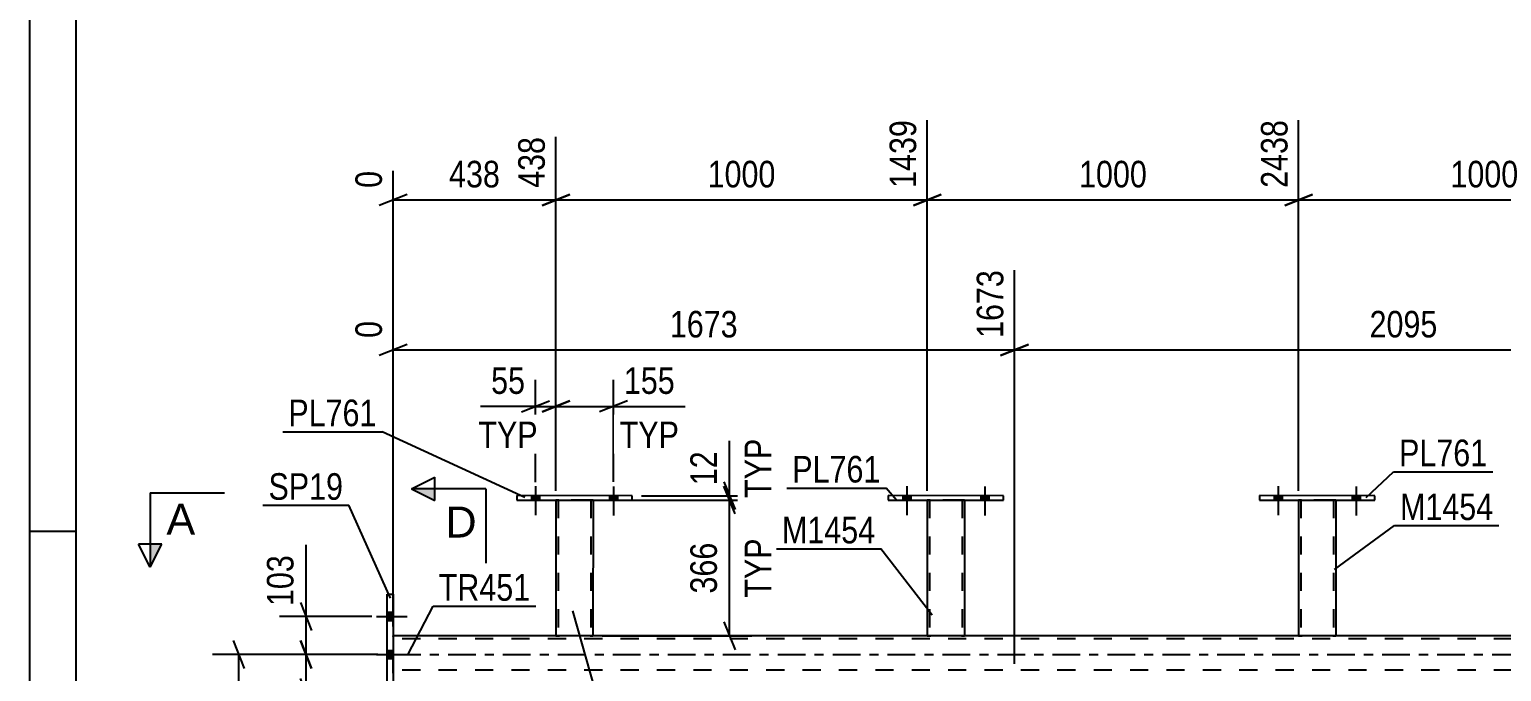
# Model space of a CAD drawing. Header units: millimetres. Extents: x 0 to 841, y 0 to 594.
# Drawn here: x 0 to 158.6, y 431.9 to 501.1 of the extents above; entities that cross this region are included whole.
import ezdxf

# ---------------------------------------------------------------- set-up
doc = ezdxf.new("R2010")
doc.units = ezdxf.units.MM
doc.linetypes.add('DXK_LINE_DOT2', pattern=[3.9198, 1.9599, -1.9599])
doc.linetypes.add('DXK_LINE_DOT3', pattern=[5.9187, 2.979, -0.9799, 0.9799, -0.9799])
doc.styles.add('Arial', font='ARIAL.TTF', dxfattribs={"height": 0.2})
doc.styles.add('Arial Narrow', font='ARIALN.TTF', dxfattribs={"height": 0.2})

# ---------------------------------------------------------------- blocks, each defined once
blk = doc.blocks.new('Unknown-318889158-1133')
at = {"color": 5, "linetype": 'Continuous'}
for p, q in [((0, 594), (0, 0)), ((5, 589), (5, 5)), ((5, 447), (0, 447))]:
    blk.add_line(p, q, dxfattribs=at)
blk = doc.blocks.new('Part-318889158-3238 - 3138')
at = {"color": 2, "linetype": 'Continuous'}
for p, q in [((52.51, 450.86), (52.51, 450.38)), ((64.91, 450.85), (52.51, 450.86)), ((52.51, 450.38), (64.91, 450.37)), ((64.91, 450.37), (64.91, 450.85))]:
    blk.add_line(p, q, dxfattribs=at)
blk = doc.blocks.new('Part-318889158-3243 - 3138')
at = {"color": 2, "linetype": 'Continuous'}
for p, q in [((56.71, 450.38), (56.7, 435.74)), ((60.71, 450.37), (60.7, 435.74)), ((56.74, 435.74), (56.7, 435.74)), ((56.84, 435.74), (56.74, 435.74)), ((57, 435.74), (56.84, 435.74)), ((60.41, 435.74), (57, 435.74)), ((60.56, 435.74), (60.41, 435.74)), ((60.67, 435.74), (60.56, 435.74)), ((60.7, 435.74), (60.67, 435.74))]:
    blk.add_line(p, q, dxfattribs=at)
at = {"color": 7, "linetype": 'DXK_LINE_DOT2'}
for p, q in [((56.71, 450.38), (56.71, 450.38)), ((56.71, 450.38), (56.71, 450.38)), ((56.71, 450.38), (56.71, 450.38)), ((56.74, 450.38), (56.71, 450.38)), ((56.71, 450.38), (56.74, 450.38)), ((56.85, 450.38), (56.74, 450.38)), ((56.74, 450.38), (56.85, 450.38)), ((57, 450.38), (56.85, 450.38)), ((56.85, 450.38), (57, 450.38)), ((56.95, 450.38), (56.94, 435.74)), ((56.95, 450.38), (56.95, 450.38)), ((56.97, 450.38), (56.95, 450.38)), ((56.95, 450.38), (56.97, 450.38)), ((57.02, 450.38), (56.97, 450.38)), ((56.97, 450.38), (57.02, 450.38)), ((60.41, 450.38), (57, 450.38)), ((60.41, 450.38), (57, 450.38)), ((60.32, 450.38), (57.02, 450.38)), ((57.02, 450.38), (57.1, 450.38)), ((60.4, 450.38), (57.1, 450.38)), ((60.4, 450.38), (60.32, 450.38)), ((60.45, 450.38), (60.4, 450.38)), ((60.4, 450.38), (60.45, 450.38)), ((60.41, 450.38), (60.57, 450.38)), ((60.57, 450.38), (60.41, 450.38)), ((60.47, 450.38), (60.45, 450.38)), ((60.45, 450.38), (60.47, 450.38)), ((60.47, 450.38), (60.46, 435.74)), ((60.47, 450.38), (60.47, 450.38)), ((60.57, 450.38), (60.67, 450.38)), ((60.67, 450.38), (60.57, 450.38)), ((60.67, 450.38), (60.71, 450.38)), ((60.71, 450.38), (60.67, 450.38)), ((60.71, 450.38), (60.71, 450.38)), ((60.71, 450.38), (60.71, 450.37)), ((60.71, 450.37), (60.71, 450.38)), ((56.7, 435.74), (56.74, 435.74)), ((56.74, 435.74), (56.84, 435.74)), ((56.84, 435.74), (57, 435.74)), ((56.96, 435.74), (56.94, 435.74)), ((56.94, 435.74), (56.96, 435.74)), ((57.01, 435.74), (56.96, 435.74)), ((56.96, 435.74), (57, 435.74)), ((60.41, 435.74), (57, 435.74)), ((57, 435.74), (57.01, 435.74)), ((60.31, 435.74), (57.01, 435.74)), ((57.01, 435.74), (57.09, 435.74)), ((60.39, 435.74), (57.09, 435.74)), ((60.39, 435.74), (60.31, 435.74)), ((60.44, 435.74), (60.39, 435.74)), ((60.39, 435.74), (60.44, 435.74)), ((60.41, 435.74), (60.56, 435.74)), ((60.46, 435.74), (60.44, 435.74)), ((60.44, 435.74), (60.46, 435.74)), ((60.56, 435.74), (60.67, 435.74)), ((60.67, 435.74), (60.7, 435.74))]:
    blk.add_line(p, q, dxfattribs=at)
blk = doc.blocks.new('Bolt-318889158-3426 - 3138')
at = {"linetype": 'Continuous'}
for points in [[(54.07, 450.38), (54.95, 450.38), (54.95, 450.86), (54.07, 450.86)], [(62.47, 450.37), (63.35, 450.37), (63.35, 450.85), (62.47, 450.85)]]:
    blk.add_hatch(color=1, dxfattribs=at).paths.add_polyline_path(points)
at = {"color": 1, "linetype": 'Continuous'}
for p, q in [((54.07, 450.86), (54.07, 450.38)), ((54.51, 451.86), (54.51, 448.74)), ((54.95, 450.86), (54.95, 450.38)), ((62.47, 450.85), (62.47, 450.37)), ((62.91, 451.85), (62.91, 448.73)), ((63.35, 450.85), (63.35, 450.37))]:
    blk.add_line(p, q, dxfattribs=at)
blk = doc.blocks.new('Part-318889158-3424 - 3138')
at = {"color": 2, "linetype": 'Continuous'}
for p, q in [((132.51, 450.86), (132.51, 450.38)), ((144.91, 450.85), (132.51, 450.86)), ((132.51, 450.38), (144.91, 450.37)), ((144.91, 450.37), (144.91, 450.85))]:
    blk.add_line(p, q, dxfattribs=at)
blk = doc.blocks.new('Bolt-318889158-3346 - 3138')
at = {"linetype": 'Continuous'}
for points in [[(134.07, 450.38), (134.95, 450.38), (134.95, 450.86), (134.07, 450.86)], [(142.47, 450.37), (143.35, 450.37), (143.35, 450.85), (142.47, 450.85)]]:
    blk.add_hatch(color=1, dxfattribs=at).paths.add_polyline_path(points)
at = {"color": 1, "linetype": 'Continuous'}
for p, q in [((134.07, 450.86), (134.07, 450.38)), ((134.51, 451.86), (134.51, 448.74)), ((134.95, 450.86), (134.95, 450.38)), ((142.47, 450.85), (142.47, 450.37)), ((142.91, 451.85), (142.91, 448.73)), ((143.35, 450.85), (143.35, 450.37))]:
    blk.add_line(p, q, dxfattribs=at)
blk = doc.blocks.new('Bolt-318889158-3413 - 3138')
at = {"linetype": 'Continuous'}
for points in [[(39.17, 437.4), (39.17, 438.28), (38.53, 438.28), (38.53, 437.4)], [(39.17, 437.4), (39.17, 438.28), (38.53, 438.28), (38.53, 437.4)], [(39.17, 437.4), (39.17, 438.28), (38.53, 438.28), (38.53, 437.4)], [(39.17, 433.3), (39.17, 434.18), (38.53, 434.18), (38.53, 433.3)], [(39.17, 433.3), (39.17, 434.18), (38.53, 434.18), (38.53, 433.3)], [(39.17, 429.2), (39.17, 430.08), (38.53, 430.08), (38.53, 429.2)], [(39.17, 429.2), (39.17, 430.08), (38.53, 430.08), (38.53, 429.2)], [(39.17, 429.2), (39.17, 430.08), (38.53, 430.08), (38.53, 429.2)]]:
    blk.add_hatch(color=1, dxfattribs=at).paths.add_polyline_path(points)
at = {"color": 1, "linetype": 'Continuous'}
for p, q in [((37.37, 437.84), (40.69, 437.84)), ((37.37, 437.84), (40.69, 437.84)), ((37.37, 437.84), (40.69, 437.84)), ((38.53, 438.28), (39.17, 438.28)), ((38.53, 438.28), (39.17, 438.28)), ((38.53, 438.28), (39.17, 438.28)), ((38.53, 437.4), (39.17, 437.4)), ((38.53, 437.4), (39.17, 437.4)), ((38.53, 437.4), (39.17, 437.4)), ((37.37, 433.74), (40.69, 433.74)), ((37.37, 433.74), (40.69, 433.74)), ((38.53, 434.18), (39.17, 434.18)), ((38.53, 434.18), (39.17, 434.18)), ((38.53, 433.3), (39.17, 433.3)), ((38.53, 433.3), (39.17, 433.3)), ((38.53, 430.08), (39.17, 430.08)), ((38.53, 430.08), (39.17, 430.08)), ((38.53, 430.08), (39.17, 430.08)), ((37.37, 429.64), (40.69, 429.64)), ((37.37, 429.64), (40.69, 429.64)), ((37.37, 429.64), (40.69, 429.64)), ((38.53, 429.2), (39.17, 429.2)), ((38.53, 429.2), (39.17, 429.2)), ((38.53, 429.2), (39.17, 429.2))]:
    blk.add_line(p, q, dxfattribs=at)
blk = doc.blocks.new('Bolt-318889158-3425 - 3138')
at = {"linetype": 'Continuous'}
for points in [[(54.07, 450.38), (54.95, 450.38), (54.95, 450.86), (54.07, 450.86)], [(62.47, 450.37), (63.35, 450.37), (63.35, 450.85), (62.47, 450.85)]]:
    blk.add_hatch(color=1, dxfattribs=at).paths.add_polyline_path(points)
at = {"color": 1, "linetype": 'Continuous'}
for p, q in [((54.07, 450.86), (54.07, 450.38)), ((54.51, 451.86), (54.51, 448.74)), ((54.95, 450.86), (54.95, 450.38)), ((62.47, 450.85), (62.47, 450.37)), ((62.91, 451.85), (62.91, 448.73)), ((63.35, 450.85), (63.35, 450.37))]:
    blk.add_line(p, q, dxfattribs=at)
blk = doc.blocks.new('Bolt-318889158-3427 - 3138')
at = {"linetype": 'Continuous'}
for points in [[(134.07, 450.38), (134.95, 450.38), (134.95, 450.86), (134.07, 450.86)], [(142.47, 450.37), (143.35, 450.37), (143.35, 450.85), (142.47, 450.85)]]:
    blk.add_hatch(color=1, dxfattribs=at).paths.add_polyline_path(points)
at = {"color": 1, "linetype": 'Continuous'}
for p, q in [((134.07, 450.86), (134.07, 450.38)), ((134.51, 451.86), (134.51, 448.74)), ((134.95, 450.86), (134.95, 450.38)), ((142.47, 450.85), (142.47, 450.37)), ((142.91, 451.85), (142.91, 448.73)), ((143.35, 450.85), (143.35, 450.37))]:
    blk.add_line(p, q, dxfattribs=at)
blk = doc.blocks.new('Bolt-318889158-3740 - 3138')
at = {"linetype": 'Continuous'}
for points in [[(94.07, 450.38), (94.95, 450.38), (94.95, 450.86), (94.07, 450.86)], [(102.47, 450.37), (103.35, 450.37), (103.35, 450.85), (102.47, 450.85)]]:
    blk.add_hatch(color=1, dxfattribs=at).paths.add_polyline_path(points)
at = {"color": 1, "linetype": 'Continuous'}
for p, q in [((94.07, 450.86), (94.07, 450.38)), ((94.52, 451.86), (94.51, 448.74)), ((94.95, 450.86), (94.95, 450.38)), ((102.47, 450.85), (102.47, 450.37)), ((102.92, 451.85), (102.91, 448.73)), ((103.35, 450.85), (103.35, 450.37))]:
    blk.add_line(p, q, dxfattribs=at)
blk = doc.blocks.new('Part-318889158-3455 - 3138')
at = {"color": 2, "linetype": 'Continuous'}
for p, q in [((38.53, 427.24), (38.53, 440.24)), ((38.53, 440.24), (39.17, 440.24)), ((39.17, 440.24), (39.17, 427.24)), ((39.17, 427.24), (38.53, 427.24))]:
    blk.add_line(p, q, dxfattribs=at)
blk = doc.blocks.new('Part-318889158-3547 - 3138')
at = {"color": 2, "linetype": 'Continuous'}
for p, q in [((136.71, 450.38), (136.7, 435.74)), ((140.71, 450.37), (140.7, 435.74)), ((136.74, 435.74), (136.7, 435.74)), ((136.84, 435.74), (136.74, 435.74)), ((137, 435.74), (136.84, 435.74)), ((140.41, 435.74), (137, 435.74)), ((140.56, 435.74), (140.41, 435.74)), ((140.67, 435.74), (140.56, 435.74)), ((140.7, 435.74), (140.67, 435.74))]:
    blk.add_line(p, q, dxfattribs=at)
at = {"color": 7, "linetype": 'DXK_LINE_DOT2'}
for p, q in [((136.71, 450.38), (136.71, 450.38)), ((136.71, 450.38), (136.71, 450.38)), ((136.71, 450.38), (136.71, 450.38)), ((136.75, 450.38), (136.71, 450.38)), ((136.71, 450.38), (136.75, 450.38)), ((136.85, 450.38), (136.75, 450.38)), ((136.75, 450.38), (136.85, 450.38)), ((137, 450.38), (136.85, 450.38)), ((136.85, 450.38), (137, 450.38)), ((136.95, 450.38), (136.94, 435.74)), ((136.95, 450.38), (136.95, 450.38)), ((136.97, 450.38), (136.95, 450.38)), ((136.95, 450.38), (136.97, 450.38)), ((137.02, 450.38), (136.97, 450.38)), ((136.97, 450.38), (137.02, 450.38)), ((140.41, 450.38), (137, 450.38)), ((140.41, 450.38), (137, 450.38)), ((140.32, 450.38), (137.02, 450.38)), ((137.02, 450.38), (137.1, 450.38)), ((140.4, 450.38), (137.1, 450.38)), ((140.4, 450.38), (140.32, 450.38)), ((140.45, 450.38), (140.4, 450.38)), ((140.4, 450.38), (140.45, 450.38)), ((140.41, 450.38), (140.57, 450.38)), ((140.57, 450.38), (140.41, 450.38)), ((140.47, 450.38), (140.45, 450.38)), ((140.45, 450.38), (140.47, 450.38)), ((140.47, 450.38), (140.46, 435.74)), ((140.47, 450.38), (140.47, 450.38)), ((140.57, 450.38), (140.67, 450.38)), ((140.67, 450.38), (140.57, 450.38)), ((140.67, 450.38), (140.71, 450.38)), ((140.71, 450.38), (140.67, 450.38)), ((140.71, 450.38), (140.71, 450.38)), ((140.71, 450.38), (140.71, 450.37)), ((140.71, 450.37), (140.71, 450.38)), ((136.7, 435.74), (136.74, 435.74)), ((136.74, 435.74), (136.84, 435.74)), ((136.84, 435.74), (137, 435.74)), ((136.96, 435.74), (136.94, 435.74)), ((136.94, 435.74), (136.96, 435.74)), ((137.01, 435.74), (136.96, 435.74)), ((136.96, 435.74), (137.01, 435.74)), ((140.41, 435.74), (137, 435.74)), ((140.32, 435.74), (137.01, 435.74)), ((137.01, 435.74), (137.09, 435.74)), ((140.45, 435.74), (137.09, 435.74)), ((140.39, 435.74), (140.32, 435.74)), ((140.45, 435.74), (140.39, 435.74)), ((140.41, 435.74), (140.56, 435.74)), ((140.46, 435.74), (140.45, 435.74)), ((140.45, 435.74), (140.46, 435.74)), ((140.56, 435.74), (140.67, 435.74)), ((140.67, 435.74), (140.7, 435.74))]:
    blk.add_line(p, q, dxfattribs=at)
blk = doc.blocks.new('Part-318889158-3696 - 3138')
at = {"color": 2, "linetype": 'Continuous'}
for p, q in [((56.7, 435.74), (39.17, 435.74)), ((96.71, 435.74), (60.7, 435.74)), ((136.7, 435.74), (100.71, 435.74)), ((176.71, 435.74), (140.7, 435.74))]:
    blk.add_line(p, q, dxfattribs=at)
at = {"color": 7, "linetype": 'DXK_LINE_DOT2'}
for p, q in [((39.17, 431.74), (39.17, 435.74)), ((759.44, 435.42), (39.17, 435.42)), ((60.7, 435.74), (56.7, 435.74)), ((100.71, 435.74), (96.71, 435.74)), ((140.7, 435.74), (136.7, 435.74)), ((759.44, 432.06), (39.17, 432.06))]:
    blk.add_line(p, q, dxfattribs=at)
at = {"color": 7, "linetype": 'DXK_LINE_DOT3'}
blk.add_line((39.17, 433.74), (759.44, 433.74), dxfattribs=at)
blk = doc.blocks.new('Part-318889158-3734 - 3138')
at = {"color": 2, "linetype": 'Continuous'}
for p, q in [((96.71, 450.38), (96.71, 435.74)), ((100.71, 450.37), (100.71, 435.74)), ((96.75, 435.74), (96.71, 435.74)), ((96.85, 435.74), (96.75, 435.74)), ((97.01, 435.74), (96.85, 435.74)), ((100.41, 435.74), (97.01, 435.74)), ((100.57, 435.74), (100.41, 435.74)), ((100.67, 435.74), (100.57, 435.74)), ((100.71, 435.74), (100.67, 435.74))]:
    blk.add_line(p, q, dxfattribs=at)
at = {"color": 7, "linetype": 'DXK_LINE_DOT2'}
for p, q in [((96.71, 450.38), (96.71, 450.38)), ((96.71, 450.38), (96.71, 450.38)), ((96.71, 450.38), (96.71, 450.38)), ((96.75, 450.38), (96.71, 450.38)), ((96.71, 450.38), (96.75, 450.38)), ((96.86, 450.38), (96.75, 450.38)), ((96.75, 450.38), (96.86, 450.38)), ((97.01, 450.38), (96.86, 450.38)), ((96.86, 450.38), (97.01, 450.38)), ((96.95, 450.38), (96.95, 450.38)), ((96.95, 450.38), (96.95, 435.74)), ((96.97, 450.38), (96.95, 450.38)), ((96.95, 450.38), (96.97, 450.38)), ((97.03, 450.38), (96.97, 450.38)), ((96.97, 450.38), (97.03, 450.38)), ((100.42, 450.38), (97.01, 450.38)), ((100.42, 450.38), (97.01, 450.38)), ((100.33, 450.38), (97.03, 450.38)), ((97.03, 450.38), (97.1, 450.38)), ((100.4, 450.38), (97.1, 450.38)), ((100.4, 450.38), (100.33, 450.38)), ((100.46, 450.38), (100.4, 450.38)), ((100.4, 450.38), (100.46, 450.38)), ((100.42, 450.38), (100.57, 450.38)), ((100.57, 450.38), (100.42, 450.38)), ((100.47, 450.38), (100.46, 450.38)), ((100.46, 450.38), (100.47, 450.38)), ((100.47, 450.38), (100.47, 450.38)), ((100.47, 450.38), (100.47, 435.74)), ((100.57, 450.38), (100.68, 450.38)), ((100.68, 450.38), (100.57, 450.38)), ((100.68, 450.38), (100.71, 450.38)), ((100.71, 450.38), (100.68, 450.38)), ((100.71, 450.38), (100.71, 450.38)), ((100.71, 450.38), (100.71, 450.37)), ((100.71, 450.37), (100.71, 450.38)), ((96.71, 435.74), (96.75, 435.74)), ((96.75, 435.74), (96.85, 435.74)), ((96.85, 435.74), (97.01, 435.74)), ((96.97, 435.74), (96.95, 435.74)), ((96.95, 435.74), (96.97, 435.74)), ((97.02, 435.74), (96.97, 435.74)), ((96.97, 435.74), (97.02, 435.74)), ((100.41, 435.74), (97.01, 435.74)), ((100.32, 435.74), (97.02, 435.74)), ((97.02, 435.74), (97.1, 435.74)), ((100.45, 435.74), (97.1, 435.74)), ((100.4, 435.74), (100.32, 435.74)), ((100.45, 435.74), (100.4, 435.74)), ((100.41, 435.74), (100.57, 435.74)), ((100.47, 435.74), (100.45, 435.74)), ((100.45, 435.74), (100.47, 435.74)), ((100.57, 435.74), (100.67, 435.74)), ((100.67, 435.74), (100.71, 435.74))]:
    blk.add_line(p, q, dxfattribs=at)
blk = doc.blocks.new('Part-318889158-3739 - 3138')
at = {"color": 2, "linetype": 'Continuous'}
for p, q in [((92.51, 450.86), (92.51, 450.38)), ((104.91, 450.85), (92.51, 450.86)), ((92.51, 450.38), (104.91, 450.37)), ((104.91, 450.37), (104.91, 450.85))]:
    blk.add_line(p, q, dxfattribs=at)
blk = doc.blocks.new('Bolt-318889158-3741 - 3138')
at = {"linetype": 'Continuous'}
for points in [[(94.07, 450.38), (94.95, 450.38), (94.95, 450.86), (94.07, 450.86)], [(102.47, 450.37), (103.35, 450.37), (103.35, 450.85), (102.47, 450.85)]]:
    blk.add_hatch(color=1, dxfattribs=at).paths.add_polyline_path(points)
at = {"color": 1, "linetype": 'Continuous'}
for p, q in [((94.07, 450.86), (94.07, 450.38)), ((94.52, 451.86), (94.51, 448.74)), ((94.95, 450.86), (94.95, 450.38)), ((102.47, 450.85), (102.47, 450.37)), ((102.92, 451.85), (102.91, 448.73)), ((103.35, 450.85), (103.35, 450.37))]:
    blk.add_line(p, q, dxfattribs=at)
blk = doc.blocks.new('StraightDimension-318889158-20211 - 3138')
at = {"color": 7, "linetype": 'Continuous'}
for p, q in [((106.1, 432.74), (106.1, 475.16)), ((189.92, 432.74), (189.92, 475.16)), ((107.6, 467.15), (104.6, 465.95)), ((106.1, 466.55), (189.92, 466.55)), ((188.42, 465.95), (191.42, 467.15))]:
    blk.add_line(p, q, dxfattribs=at)
at = {"color": 0, "linetype": 'Continuous'}
blk.add_wipeout([(189.32, 475.76), (185.12, 475.76), (185.12, 467.25), (189.32, 467.25)], dxfattribs=at)
at = {"color": 0}
blk.add_wipeout([(152.26, 467.3), (152.26, 471.5), (143.75, 471.5), (143.75, 467.3)], dxfattribs=at)
at = {"color": 3, "linetype": 'Continuous', "style": 'Arial Narrow'}
blk.add_text('3769', height=2.863, rotation=90.0002, dxfattribs=at).set_placement((188.72, 467.85))
at = {"color": 3, "style": 'Arial Narrow'}
blk.add_text('2095', height=2.863, dxfattribs=at).set_placement((144.35, 467.9))
blk = doc.blocks.new('StraightDimension-318889158-20212 - 3138')
at = {"color": 7, "linetype": 'Continuous'}
for p, q in [((106.1, 432.74), (106.1, 475.16)), ((39.17, 436.74), (39.17, 469.68)), ((40.67, 467.15), (37.67, 465.95)), ((39.17, 466.55), (106.1, 466.55)), ((104.6, 465.95), (107.6, 467.15))]:
    blk.add_line(p, q, dxfattribs=at)
at = {"color": 0, "linetype": 'Continuous'}
for points in [[(105.5, 475.76), (101.3, 475.76), (101.3, 467.25), (105.5, 467.25)], [(38.57, 470.28), (34.37, 470.28), (34.37, 467.25), (38.57, 467.25)]]:
    blk.add_wipeout(points, dxfattribs=at)
at = {"color": 0}
blk.add_wipeout([(76.89, 467.3), (76.89, 471.5), (68.38, 471.5), (68.38, 467.3)], dxfattribs=at)
at = {"color": 3, "linetype": 'Continuous', "style": 'Arial Narrow'}
for s, height, p in [('1673', 2.863, (104.9, 467.85)), ('0', 2.86, (37.97, 467.85))]:
    blk.add_text(s, height=height, rotation=90.0002, dxfattribs=at).set_placement(p)
at = {"color": 3, "style": 'Arial Narrow'}
blk.add_text('1673', height=2.863, dxfattribs=at).set_placement((68.98, 467.9))
blk = doc.blocks.new('StraightDimension-318889158-4773 - 3138')
at = {"color": 7, "linetype": 'Continuous'}
for p, q in [((29.19, 435.24), (30.39, 432.24)), ((36.87, 433.74), (26.94, 433.74)), ((29.79, 429.64), (29.79, 433.74)), ((30.39, 428.14), (29.19, 431.14)), ((36.87, 429.64), (26.94, 429.64))]:
    blk.add_line(p, q, dxfattribs=at)
at = {"color": 0}
blk.add_wipeout([(29.04, 429.11), (24.84, 429.11), (24.84, 422.43), (29.04, 422.43)], dxfattribs=at)
at = {"color": 7, "linetype": 'Continuous'}
blk.add_line((29.79, 429.64), (29.79, 421.9), dxfattribs=at)
blk.add_line((29.79, 429.64), (29.79, 421.9), dxfattribs=at)
at = {"color": 3, "style": 'Arial Narrow'}
blk.add_text('103', height=2.863, rotation=90.0002, dxfattribs=at).set_placement((28.44, 423.03))
blk = doc.blocks.new('StraightDimension-318889158-4581 - 3138')
at = {"color": 7, "linetype": 'Continuous'}
for p, q in [((61.71, 450.38), (77.8, 450.38)), ((76, 448.88), (74.8, 451.88)), ((75.4, 435.74), (75.4, 450.38)), ((74.8, 437.24), (76, 434.24)), ((61.7, 435.74), (77.8, 435.74))]:
    blk.add_line(p, q, dxfattribs=at)
at = {"color": 0, "linetype": 'Continuous'}
blk.add_wipeout([(80.5, 446.85), (76.3, 446.85), (76.3, 439.26), (80.5, 439.26)], dxfattribs=at)
at = {"color": 3, "linetype": 'Continuous', "style": 'Arial Narrow'}
blk.add_text('TYP', height=2.863, rotation=90.0002, dxfattribs=at).set_placement((79.9, 439.86))
at = {"color": 0}
blk.add_wipeout([(74.65, 446.4), (70.45, 446.4), (70.45, 439.71), (74.65, 439.71)], dxfattribs=at)
at = {"color": 3, "style": 'Arial Narrow'}
blk.add_text('366', height=2.863, rotation=90.0002, dxfattribs=at).set_placement((74.05, 440.31))
blk = doc.blocks.new('StraightDimension-318889158-19972 - 3138')
at = {"color": 7, "linetype": 'Continuous'}
for p, q in [((56.71, 451.38), (56.71, 489.51)), ((39.17, 436.74), (39.17, 485.85)), ((40.67, 483.32), (37.67, 482.12)), ((39.17, 482.72), (56.71, 482.72)), ((55.21, 482.12), (58.21, 483.32))]:
    blk.add_line(p, q, dxfattribs=at)
at = {"color": 0}
blk.add_wipeout([(51.28, 483.47), (51.28, 487.67), (44.6, 487.67), (44.6, 483.47)], dxfattribs=at)
at = {"color": 0, "linetype": 'Continuous'}
blk.add_wipeout([(38.57, 486.45), (34.37, 486.45), (34.37, 483.42), (38.57, 483.42)], dxfattribs=at)
at = {"color": 3, "style": 'Arial Narrow'}
blk.add_text('438', height=2.863, dxfattribs=at).set_placement((45.2, 484.07))
at = {"color": 3, "linetype": 'Continuous', "style": 'Arial Narrow'}
blk.add_text('0', height=2.86, rotation=90.0002, dxfattribs=at).set_placement((37.97, 484.02))
at = {"color": 0, "linetype": 'Continuous'}
blk.add_wipeout([(56.11, 490.11), (51.91, 490.11), (51.91, 483.42), (56.11, 483.42)], dxfattribs=at)
at = {"color": 3, "linetype": 'Continuous', "style": 'Arial Narrow'}
blk.add_text('438', height=2.863, rotation=90.0002, dxfattribs=at).set_placement((55.51, 484.02))
blk = doc.blocks.new('StraightDimension-318889158-20503 - 3138')
at = {"color": 7, "linetype": 'Continuous'}
for p, q in [((54.51, 452.3), (54.51, 463.32)), ((56.71, 451.38), (56.71, 463.32)), ((53.01, 459.87), (56.01, 461.07)), ((54.51, 460.47), (56.71, 460.47)), ((58.21, 461.07), (55.21, 459.87))]:
    blk.add_line(p, q, dxfattribs=at)
at = {"color": 0}
blk.add_wipeout([(53.98, 461.22), (53.98, 465.42), (49.13, 465.42), (49.13, 461.22)], dxfattribs=at)
at = {"color": 0, "linetype": 'Continuous'}
blk.add_wipeout([(55.35, 455.37), (55.35, 459.57), (47.76, 459.57), (47.76, 455.37)], dxfattribs=at)
at = {"color": 7, "linetype": 'Continuous'}
blk.add_line((54.51, 460.47), (48.6, 460.47), dxfattribs=at)
blk.add_line((54.51, 460.47), (48.6, 460.47), dxfattribs=at)
at = {"color": 3, "style": 'Arial Narrow'}
blk.add_text('55', height=2.863, dxfattribs=at).set_placement((49.73, 461.82))
at = {"color": 3, "linetype": 'Continuous', "style": 'Arial Narrow'}
blk.add_text('TYP', height=2.863, dxfattribs=at).set_placement((48.36, 455.97))
blk = doc.blocks.new('StraightDimension-318889158-19969 - 3138')
at = {"color": 7, "linetype": 'Continuous'}
for p, q in [((136.71, 451.38), (136.71, 491.33)), ((176.71, 451.38), (176.71, 491.33)), ((138.21, 483.32), (135.21, 482.12)), ((136.71, 482.72), (176.71, 482.72)), ((175.21, 482.12), (178.21, 483.32))]:
    blk.add_line(p, q, dxfattribs=at)
at = {"color": 0, "linetype": 'Continuous'}
blk.add_wipeout([(176.11, 491.93), (171.91, 491.93), (171.91, 483.42), (176.11, 483.42)], dxfattribs=at)
at = {"color": 0}
blk.add_wipeout([(160.97, 483.47), (160.97, 487.67), (152.46, 487.67), (152.46, 483.47)], dxfattribs=at)
at = {"color": 3, "linetype": 'Continuous', "style": 'Arial Narrow'}
blk.add_text('3438', height=2.863, rotation=90.0002, dxfattribs=at).set_placement((175.51, 484.02))
at = {"color": 3, "style": 'Arial Narrow'}
blk.add_text('1000', height=2.863, dxfattribs=at).set_placement((153.06, 484.07))
blk = doc.blocks.new('StraightDimension-318889158-4763 - 3138')
at = {"color": 7, "linetype": 'Continuous'}
for p, q in [((29.19, 439.34), (30.39, 436.34)), ((36.87, 437.84), (26.94, 437.84)), ((29.79, 433.74), (29.79, 437.84)), ((30.39, 432.24), (29.19, 435.24)), ((36.87, 433.74), (26.94, 433.74))]:
    blk.add_line(p, q, dxfattribs=at)
at = {"color": 0}
blk.add_wipeout([(29.04, 445.05), (24.84, 445.05), (24.84, 438.36), (29.04, 438.36)], dxfattribs=at)
at = {"color": 7, "linetype": 'Continuous'}
blk.add_line((29.79, 437.84), (29.79, 445.57), dxfattribs=at)
blk.add_line((29.79, 437.84), (29.79, 445.57), dxfattribs=at)
at = {"color": 3, "style": 'Arial Narrow'}
blk.add_text('103', height=2.863, rotation=90.0002, dxfattribs=at).set_placement((28.44, 438.96))
blk = doc.blocks.new('StraightDimension-318889158-4248 - 3138')
at = {"color": 7, "linetype": 'Continuous'}
for p, q in [((23.17, 432.24), (21.97, 435.24)), ((37.53, 433.74), (19.72, 433.74)), ((22.57, 307.88), (22.57, 433.74)), ((21.97, 309.38), (23.17, 306.38)), ((83.75, 307.88), (19.72, 307.88))]:
    blk.add_line(p, q, dxfattribs=at)
at = {"color": 0}
blk.add_wipeout([(21.82, 375.06), (17.62, 375.06), (17.62, 366.55), (21.82, 366.55)], dxfattribs=at)
at = {"color": 3, "style": 'Arial Narrow'}
blk.add_text('3147', height=2.863, rotation=90.0002, dxfattribs=at).set_placement((21.22, 367.15))
blk = doc.blocks.new('StraightDimension-318889158-4573 - 3138')
at = {"color": 7, "linetype": 'Continuous'}
for p, q in [((74.8, 452.35), (76, 449.35)), ((61.71, 450.38), (77.8, 450.38)), ((65.91, 450.85), (77.8, 450.85)), ((76, 448.88), (74.8, 451.88)), ((75.4, 450.38), (75.4, 450.85))]:
    blk.add_line(p, q, dxfattribs=at)
at = {"color": 0, "linetype": 'Continuous'}
blk.add_wipeout([(80.5, 457.6), (76.3, 457.6), (76.3, 450.01), (80.5, 450.01)], dxfattribs=at)
at = {"color": 0}
blk.add_wipeout([(74.65, 456.23), (70.45, 456.23), (70.45, 451.38), (74.65, 451.38)], dxfattribs=at)
at = {"color": 7, "linetype": 'Continuous'}
blk.add_line((75.4, 450.85), (75.4, 456.76), dxfattribs=at)
blk.add_line((75.4, 450.85), (75.4, 456.76), dxfattribs=at)
at = {"color": 3, "linetype": 'Continuous', "style": 'Arial Narrow'}
blk.add_text('TYP', height=2.863, rotation=90.0002, dxfattribs=at).set_placement((79.9, 450.61))
at = {"color": 3, "style": 'Arial Narrow'}
blk.add_text('12', height=2.863, rotation=90.0002, dxfattribs=at).set_placement((74.05, 451.98))
blk = doc.blocks.new('StraightDimension-318889158-19970 - 3138')
at = {"color": 7, "linetype": 'Continuous'}
for p, q in [((96.71, 451.38), (96.71, 491.33)), ((136.71, 451.38), (136.71, 491.33)), ((98.21, 483.32), (95.21, 482.12)), ((96.71, 482.72), (136.71, 482.72)), ((135.21, 482.12), (138.21, 483.32))]:
    blk.add_line(p, q, dxfattribs=at)
at = {"color": 0, "linetype": 'Continuous'}
blk.add_wipeout([(136.11, 491.93), (131.91, 491.93), (131.91, 483.42), (136.11, 483.42)], dxfattribs=at)
at = {"color": 0}
blk.add_wipeout([(120.97, 483.47), (120.97, 487.67), (112.46, 487.67), (112.46, 483.47)], dxfattribs=at)
at = {"color": 3, "linetype": 'Continuous', "style": 'Arial Narrow'}
blk.add_text('2438', height=2.863, rotation=90.0002, dxfattribs=at).set_placement((135.51, 484.02))
at = {"color": 3, "style": 'Arial Narrow'}
blk.add_text('1000', height=2.863, dxfattribs=at).set_placement((113.06, 484.07))
blk = doc.blocks.new('StraightDimension-318889158-19971 - 3138')
at = {"color": 7, "linetype": 'Continuous'}
for p, q in [((96.71, 451.38), (96.71, 491.33)), ((56.71, 451.38), (56.71, 489.51)), ((58.21, 483.32), (55.21, 482.12)), ((56.71, 482.72), (96.71, 482.72)), ((95.21, 482.12), (98.21, 483.32))]:
    blk.add_line(p, q, dxfattribs=at)
at = {"color": 0, "linetype": 'Continuous'}
blk.add_wipeout([(96.11, 491.93), (91.91, 491.93), (91.91, 483.42), (96.11, 483.42)], dxfattribs=at)
at = {"color": 0}
blk.add_wipeout([(80.97, 483.47), (80.97, 487.67), (72.45, 487.67), (72.45, 483.47)], dxfattribs=at)
at = {"color": 3, "linetype": 'Continuous', "style": 'Arial Narrow'}
blk.add_text('1439', height=2.863, rotation=90.0002, dxfattribs=at).set_placement((95.51, 484.02))
at = {"color": 3, "style": 'Arial Narrow'}
blk.add_text('1000', height=2.863, dxfattribs=at).set_placement((73.05, 484.07))
blk = doc.blocks.new('StraightDimension-318889158-20502 - 3138')
at = {"color": 7, "linetype": 'Continuous'}
for p, q in [((56.71, 451.38), (56.71, 463.32)), ((62.91, 452.34), (62.91, 463.32)), ((55.21, 459.87), (58.21, 461.07)), ((56.71, 460.47), (62.91, 460.47)), ((64.41, 461.07), (61.41, 459.87))]:
    blk.add_line(p, q, dxfattribs=at)
at = {"color": 0}
blk.add_wipeout([(70.12, 461.22), (70.12, 465.42), (63.43, 465.42), (63.43, 461.22)], dxfattribs=at)
at = {"color": 0, "linetype": 'Continuous'}
blk.add_wipeout([(70.57, 455.37), (70.57, 459.57), (62.98, 459.57), (62.98, 455.37)], dxfattribs=at)
at = {"color": 7, "linetype": 'Continuous'}
blk.add_line((62.91, 460.47), (70.64, 460.47), dxfattribs=at)
blk.add_line((62.91, 460.47), (70.64, 460.47), dxfattribs=at)
at = {"color": 3, "style": 'Arial Narrow'}
blk.add_text('155', height=2.863, dxfattribs=at).set_placement((64.03, 461.82))
at = {"color": 3, "linetype": 'Continuous', "style": 'Arial Narrow'}
blk.add_text('TYP', height=2.863, dxfattribs=at).set_placement((63.58, 455.97))
blk = doc.blocks.new('Mark-318889158-3543 - 3138')
at = {"color": 0}
blk.add_wipeout([(157.68, 448.22), (157.68, 451.22), (147.63, 451.22), (147.63, 448.22)], dxfattribs=at)
blk.add_wipeout([(157.68, 448.22), (157.68, 451.22), (147.63, 451.22), (147.63, 448.22)], dxfattribs=at)
at = {"color": 30, "linetype": 'Continuous'}
for p, q in [((140.57, 442.88), (147.03, 447.62)), ((147.03, 447.62), (158.28, 447.62))]:
    blk.add_line(p, q, dxfattribs=at)
at = {"color": 3, "style": 'Arial Narrow'}
blk.add_text('M1454', height=2.863, dxfattribs=at).set_placement((147.63, 448.22))
blk = doc.blocks.new('Mark-318889158-3239 - 3138')
at = {"color": 0}
blk.add_wipeout([(72.87, 425.93), (72.87, 428.93), (62.82, 428.93), (62.82, 425.93)], dxfattribs=at)
blk.add_wipeout([(72.87, 425.93), (72.87, 428.93), (62.82, 428.93), (62.82, 425.93)], dxfattribs=at)
at = {"color": 30, "linetype": 'Continuous'}
for p, q in [((58.51, 438.44), (62.22, 425.33)), ((62.22, 425.33), (73.47, 425.33))]:
    blk.add_line(p, q, dxfattribs=at)
at = {"color": 3, "style": 'Arial Narrow'}
blk.add_text('M1454', height=2.863, dxfattribs=at).set_placement((62.82, 425.93))
blk = doc.blocks.new('Mark-318889158-3234 - 3138')
at = {"color": 0}
blk.add_wipeout([(37.4, 458.34), (37.4, 461.34), (27.89, 461.34), (27.89, 458.34)], dxfattribs=at)
blk.add_wipeout([(37.4, 458.34), (37.4, 461.34), (27.89, 461.34), (27.89, 458.34)], dxfattribs=at)
at = {"color": 30, "linetype": 'Continuous'}
for p in [(27.29, 457.74), (53.36, 450.66)]:
    blk.add_line(p, (38, 457.74), dxfattribs=at)
at = {"color": 3, "style": 'Arial Narrow'}
blk.add_text('PL761', height=2.863, dxfattribs=at).set_placement((27.89, 458.34))
blk = doc.blocks.new('Mark-318889158-3420 - 3138')
at = {"color": 0}
blk.add_wipeout([(157.04, 454.03), (157.04, 457.03), (147.53, 457.03), (147.53, 454.03)], dxfattribs=at)
blk.add_wipeout([(157.04, 454.03), (157.04, 457.03), (147.53, 457.03), (147.53, 454.03)], dxfattribs=at)
at = {"color": 30, "linetype": 'Continuous'}
for p, q in [((143.99, 450.67), (146.93, 453.43)), ((146.93, 453.43), (157.64, 453.43))]:
    blk.add_line(p, q, dxfattribs=at)
at = {"color": 3, "style": 'Arial Narrow'}
blk.add_text('PL761', height=2.863, dxfattribs=at).set_placement((147.53, 454.03))
blk = doc.blocks.new('Mark-318889158-3451 - 3138')
at = {"color": 0}
blk.add_wipeout([(33.79, 450.41), (33.79, 453.41), (25.75, 453.41), (25.75, 450.41)], dxfattribs=at)
blk.add_wipeout([(33.79, 450.41), (33.79, 453.41), (25.75, 453.41), (25.75, 450.41)], dxfattribs=at)
at = {"color": 30, "linetype": 'Continuous'}
for p in [(25.15, 449.81), (38.9, 439.79)]:
    blk.add_line(p, (34.39, 449.81), dxfattribs=at)
at = {"color": 3, "style": 'Arial Narrow'}
blk.add_text('SP19', height=2.863, dxfattribs=at).set_placement((25.75, 450.41))
blk = doc.blocks.new('Mark-318889158-3692 - 3138')
at = {"color": 0}
blk.add_wipeout([(53.96, 439.53), (53.96, 442.53), (44.09, 442.53), (44.09, 439.53)], dxfattribs=at)
blk.add_wipeout([(53.96, 439.53), (53.96, 442.53), (44.09, 442.53), (44.09, 439.53)], dxfattribs=at)
at = {"color": 30, "linetype": 'Continuous'}
for p, q in [((40.76, 433.7), (43.49, 438.93)), ((43.49, 438.93), (54.56, 438.93))]:
    blk.add_line(p, q, dxfattribs=at)
at = {"color": 3, "style": 'Arial Narrow'}
blk.add_text('TR451', height=2.863, dxfattribs=at).set_placement((44.09, 439.53))
blk = doc.blocks.new('Mark-318889158-3730 - 3138')
at = {"color": 0}
blk.add_wipeout([(91.11, 445.71), (91.11, 448.71), (81.06, 448.71), (81.06, 445.71)], dxfattribs=at)
blk.add_wipeout([(91.11, 445.71), (91.11, 448.71), (81.06, 448.71), (81.06, 445.71)], dxfattribs=at)
at = {"color": 30, "linetype": 'Continuous'}
for p in [(80.46, 445.11), (97.25, 437.96)]:
    blk.add_line(p, (91.71, 445.11), dxfattribs=at)
at = {"color": 3, "style": 'Arial Narrow'}
blk.add_text('M1454', height=2.863, dxfattribs=at).set_placement((81.06, 445.71))
blk = doc.blocks.new('Mark-318889158-3735 - 3138')
at = {"color": 0}
blk.add_wipeout([(91.67, 452.27), (91.67, 455.27), (82.17, 455.27), (82.17, 452.27)], dxfattribs=at)
blk.add_wipeout([(91.67, 452.27), (91.67, 455.27), (82.17, 455.27), (82.17, 452.27)], dxfattribs=at)
at = {"color": 30, "linetype": 'Continuous'}
for p in [(81.57, 451.67), (93.41, 450.38)]:
    blk.add_line(p, (92.27, 451.67), dxfattribs=at)
at = {"color": 3, "style": 'Arial Narrow'}
blk.add_text('PL761', height=2.863, dxfattribs=at).set_placement((82.17, 452.27))
blk = doc.blocks.new('SectionMark-318889158-4922 - 3138')
at = {"linetype": 'Continuous'}
blk.add_hatch(color=6, dxfattribs=at).paths.add_polyline_path([(13, 445.64), (14.25, 445.64), (13, 443.14)])
at = {"color": 6, "linetype": 'Continuous'}
for p, q in [((13, 451.14), (21, 451.14)), ((13, 451.14), (13, 443.14)), ((13, 443.14), (11.75, 445.64)), ((14.25, 445.64), (11.75, 445.64)), ((13, 443.14), (14.25, 445.64))]:
    blk.add_line(p, q, dxfattribs=at)
at = {"color": 0, "linetype": 'Continuous'}
blk.add_wipeout([(17.86, 446.64), (17.86, 450.14), (14.75, 450.14), (14.75, 446.64)], dxfattribs=at)
at = {"color": 3, "linetype": 'Continuous', "style": 'Arial'}
blk.add_text('A', height=3.34, dxfattribs=at).set_placement((14.75, 446.64))
blk = doc.blocks.new('SectionMark-318889158-4892 - 3138')
at = {"linetype": 'Continuous'}
for points in [[(43.67, 451.59), (43.67, 450.34), (41.17, 451.59)], [(43.67, 421.38), (43.67, 420.13), (41.17, 420.13)]]:
    blk.add_hatch(color=6, dxfattribs=at).paths.add_polyline_path(points)
at = {"color": 6, "linetype": 'Continuous'}
for p, q in [((41.17, 451.59), (43.67, 452.84)), ((43.67, 450.34), (43.67, 452.84)), ((49.17, 451.59), (41.17, 451.59)), ((41.17, 451.59), (43.67, 450.34)), ((49.17, 451.59), (49.17, 443.59)), ((49.17, 420.13), (49.17, 428.13)), ((41.17, 420.13), (43.67, 421.38)), ((43.67, 421.38), (43.67, 418.88)), ((49.17, 420.13), (41.17, 420.13)), ((43.67, 418.88), (41.17, 420.13))]:
    blk.add_line(p, q, dxfattribs=at)
at = {"color": 0, "linetype": 'Continuous'}
for points in [[(48.17, 446.34), (48.17, 449.84), (44.8, 449.84), (44.8, 446.34)], [(48.17, 421.88), (48.17, 425.38), (44.8, 425.38), (44.8, 421.88)]]:
    blk.add_wipeout(points, dxfattribs=at)
at = {"color": 3, "linetype": 'Continuous', "style": 'Arial'}
for p in [(44.8, 446.34), (44.8, 421.88)]:
    blk.add_text('D', height=3.34, dxfattribs=at).set_placement(p)

msp = doc.modelspace()

# ---------------------------------------------------------------- block references
for name in ['Unknown-318889158-1133', 'Part-318889158-3238 - 3138', 'Bolt-318889158-3426 - 3138', 'Bolt-318889158-3425 - 3138', 'Part-318889158-3243 - 3138', 'Part-318889158-3739 - 3138', 'Bolt-318889158-3740 - 3138', 'Bolt-318889158-3741 - 3138', 'Part-318889158-3734 - 3138', 'Part-318889158-3424 - 3138', 'Bolt-318889158-3346 - 3138', 'Bolt-318889158-3427 - 3138', 'Part-318889158-3547 - 3138', 'Part-318889158-3455 - 3138', 'Bolt-318889158-3413 - 3138', 'Part-318889158-3696 - 3138']:
    msp.add_blockref(name, (0, 0))

# ---------------------------------------------------------------- next in the draw order: block references
msp.add_blockref('StraightDimension-318889158-20211 - 3138', (0, 0))

# ---------------------------------------------------------------- next in the draw order: block references
for name in ['StraightDimension-318889158-19969 - 3138', 'StraightDimension-318889158-20212 - 3138']:
    msp.add_blockref(name, (0, 0))

# ---------------------------------------------------------------- next in the draw order: block references
for name in ['StraightDimension-318889158-19970 - 3138', 'StraightDimension-318889158-19972 - 3138', 'StraightDimension-318889158-4581 - 3138', 'Mark-318889158-3543 - 3138', 'StraightDimension-318889158-4773 - 3138']:
    msp.add_blockref(name, (0, 0))

# ---------------------------------------------------------------- next in the draw order: block references
for name in ['StraightDimension-318889158-20503 - 3138', 'StraightDimension-318889158-4573 - 3138', 'Mark-318889158-3420 - 3138', 'StraightDimension-318889158-4763 - 3138']:
    msp.add_blockref(name, (0, 0))

# ---------------------------------------------------------------- next in the draw order: block references
for name in ['StraightDimension-318889158-19971 - 3138', 'Mark-318889158-3234 - 3138', 'Mark-318889158-3730 - 3138', 'StraightDimension-318889158-4248 - 3138']:
    msp.add_blockref(name, (0, 0))

# ---------------------------------------------------------------- next in the draw order: block references
for name in ['StraightDimension-318889158-20502 - 3138', 'Mark-318889158-3735 - 3138', 'Mark-318889158-3451 - 3138', 'Mark-318889158-3692 - 3138', 'Mark-318889158-3239 - 3138']:
    msp.add_blockref(name, (0, 0))

# ---------------------------------------------------------------- next in the draw order: block references
msp.add_blockref('SectionMark-318889158-4922 - 3138', (0, 0))

# ---------------------------------------------------------------- next in the draw order: block references
msp.add_blockref('SectionMark-318889158-4892 - 3138', (0, 0))

doc.saveas('drawing.dxf')
